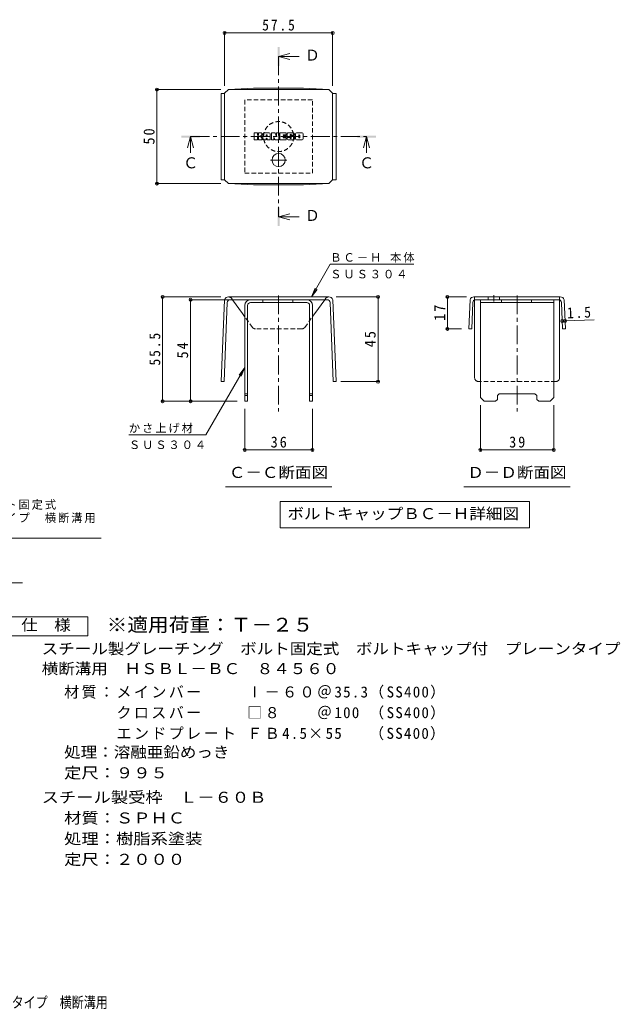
# Model space of a CAD drawing. Units: millimetres on the paper, enlarged 10 times, with parts at other scales. Extents: x -1644 to 1842, y -1350 to 1326.
# Drawn here: x 244 to 1842, y -1305 to 1326 of the extents above; entities that cross this region are included whole.
import ezdxf
from ezdxf.enums import TextEntityAlignment as Align

# ---------------------------------------------------------------- set-up
doc = ezdxf.new("R2010")
doc.units = ezdxf.units.MM
doc.header["$LTSCALE"] = 10
doc.header["$PDMODE"] = 32
doc.header["$PDSIZE"] = 8
doc.linetypes.add('CHAIN1', pattern=[8, 5, -1, 1, -1])
doc.linetypes.add('DASHED1', pattern=[1.8, 1.2, -0.6])
doc.layers.add('D-0', color=2, linetype='Continuous')
doc.layers.add('F-F_F-Fﾚｲﾔ', color=2, linetype='Continuous')
for name, color, linetype, lineweight in [('D-4', 7, 'Continuous', 9), ('D-5', 7, 'Continuous', 9), ('D-8', 4, 'Continuous', 9), ('D-9', 2, 'Continuous', 9), ('D-F', 7, 'Continuous', 9)]:
    doc.layers.add(name, color=color, linetype=linetype, lineweight=lineweight)
doc.styles.add('ＭＳ ゴシック', font='')
doc.styles.get('ＭＳ ゴシック').set_extended_font_data('MS Gothic')

msp = doc.modelspace()

# ---------------------------------------------------------------- linework, layer by layer
at = {"layer": 'D-4'}
for p, q in [((789.33, 1293.67), (789.33, 1149.97)), ((789.33, 1290.67), (1076.83, 1290.67)), ((1076.83, 1293.67), (1076.83, 1150.18)), ((606.27, 1140.18), (779.33, 1140.18)), ((609.27, 1140.18), (609.27, 890.18)), ((606.27, 890.18), (779.33, 890.18)), ((1020.38, 588.85), (1070.4, 675.49)), ((1292.9, 675.49), (1070.4, 675.49)), ((1020.38, 588.85), (1029.95, 611.95)), ((1020.38, 588.85), (1035.6, 608.69)), ((621.46, 588.85), (779.55, 588.85)), ((624.46, 588.85), (624.46, 311.35)), ((695.69, 581.35), (838.08, 581.35)), ((698.69, 311.35), (698.69, 581.35)), ((1200.56, 588.85), (1086.62, 588.85)), ((1197.56, 588.85), (1197.56, 363.55)), ((1379.28, 588.85), (1432.95, 588.85)), ((1382.28, 503.85), (1382.28, 588.85)), ((1695.3, 524.96), (1772.52, 528.05)), ((1379.28, 503.85), (1419.33, 503.85)), ((1687.8, 524.66), (1695.3, 524.96)), ((843.08, 400.75), (739.71, 221.7)), ((843.08, 400.75), (827.86, 380.91)), ((843.08, 400.75), (833.52, 377.65)), ((1200.56, 363.55), (1098.35, 363.55)), ((621.46, 311.35), (823.08, 311.35)), ((843.08, 178.88), (843.08, 291.35)), ((1023.08, 178.88), (1023.08, 291.35)), ((1470.24, 178.88), (1470.24, 301.35)), ((1665.24, 178.88), (1665.24, 301.35)), ((534.71, 221.7), (739.71, 221.7)), ((843.08, 181.88), (1023.08, 181.88)), ((1470.24, 181.88), (1665.24, 181.88))]:
    msp.add_line(p, q, dxfattribs=at)
at = {"layer": 'D-4', "color": 2}
msp.add_lwpolyline([(200.48, -312.13), (200.48, -262.13), (425.48, -262.13), (425.48, -312.13)], close=True, dxfattribs=at)
at = {"layer": 'D-4'}
for p in [(789.33, 1290.67), (1076.83, 1290.67), (609.27, 1140.18), (609.27, 890.18), (624.46, 588.85), (698.69, 581.35), (1197.56, 588.85), (1382.28, 588.85), (1687.8, 524.66), (1695.3, 524.96), (1382.28, 503.85), (1197.56, 363.55), (624.46, 311.35), (698.69, 311.35), (843.08, 181.88), (1023.08, 181.88), (1470.24, 181.88), (1665.24, 181.88)]:
    msp.add_point(p, dxfattribs=at)
at = {"layer": 'D-5', "color": 4}
for p, q in [((933.08, 1228.18), (963.08, 1236.18)), ((933.08, 1228.18), (963.08, 1220.18)), ((933.08, 1228.18), (987.78, 1228.18)), ((698.99, 1015.07), (690.99, 985.07)), ((698.99, 1015.07), (706.99, 985.07)), ((698.99, 1015.07), (698.99, 971.83)), ((1167.18, 1015.07), (1159.18, 985.07)), ((1167.18, 1015.07), (1175.18, 985.07)), ((1167.18, 1015.07), (1167.18, 971.83)), ((933.08, 801.97), (963.08, 809.97)), ((933.08, 801.97), (963.08, 793.97)), ((933.08, 801.97), (987.78, 801.97))]:
    msp.add_line(p, q, dxfattribs=at)
at = {"layer": 'D-5', "color": 4, "linetype": 'CHAIN1'}
for p, q in [((933.08, 1228.18), (933.08, 801.97)), ((698.99, 1015.07), (1167.18, 1015.07))]:
    msp.add_line(p, q, dxfattribs=at)
at = {"layer": 'D-5'}
for p, q in [((791.58, 83.68), (1074.58, 83.68)), ((1426.24, 83.68), (1709.24, 83.68)), ((937.29, 45.14), (937.29, -24.86)), ((937.29, 45.14), (1600.82, 45.14)), ((1600.82, 45.14), (1600.82, -24.86)), ((937.29, -24.86), (1600.82, -24.86)), ((-291.66, -52.79), (460.88, -52.79)), ((-148.16, -171.28), (251.36, -171.28))]:
    msp.add_line(p, q, dxfattribs=at)
at = {"layer": 'D-5', "color": 4}
for points in [[(930.58, 1203.18), (935.58, 1203.18), (930.58, 1253.18), (935.58, 1253.18)], [(673.99, 1012.57), (723.99, 1012.57), (673.99, 1017.57), (723.99, 1017.57)], [(1142.18, 1012.57), (1192.18, 1012.57), (1142.18, 1017.57), (1192.18, 1017.57)], [(930.58, 776.97), (935.58, 776.97), (930.58, 826.97), (935.58, 826.97)]]:
    msp.add_solid(points, dxfattribs=at)
at = {"layer": 'D-8', "linetype": 'DASHED1'}
for p, q in [((1023.08, 1112.57), (843.08, 1112.57)), ((843.08, 1112.57), (843.08, 917.57))]:
    msp.add_line(p, q, dxfattribs=at)
at = {"layer": 'D-8'}
for p, q in [((858.08, 581.35), (1008.08, 581.35)), ((891.15, 573.85), (891.15, 581.35)), ((971.15, 573.85), (971.15, 581.35)), ((1470.24, 581.35), (1665.24, 581.35)), ((1470.24, 321.35), (1470.24, 581.35)), ((1525.8, 573.85), (1525.8, 581.35)), ((1605.8, 573.85), (1605.8, 581.35)), ((1665.24, 321.35), (1665.24, 581.35)), ((850.58, 566.35), (850.58, 311.35)), ((1008.08, 573.85), (858.08, 573.85)), ((1015.58, 566.35), (1015.58, 311.35)), ((1023.08, 566.35), (1023.08, 311.35)), ((1470.24, 573.85), (1665.24, 573.85)), ((843.08, 331.35), (850.58, 331.35)), ((843.08, 326.35), (850.58, 326.35)), ((1015.58, 331.35), (1023.08, 331.35)), ((1015.58, 326.35), (1023.08, 326.35)), ((1470.24, 321.35), (1480.24, 311.35)), ((1520.24, 331.35), (1615.24, 331.35)), ((1620.24, 316.35), (1625.24, 311.35)), ((1665.24, 321.35), (1655.24, 311.35)), ((1023.08, 311.35), (1015.58, 311.35)), ((1655.24, 311.35), (1625.24, 311.35))]:
    msp.add_line(p, q, dxfattribs=at)
at = {"layer": 'D-8', "linetype": 'DASHED1'}
msp.add_lwpolyline([(843.08, 917.57), (1023.08, 917.57), (1023.08, 1112.57)], dxfattribs=at)
at = {"layer": 'D-8'}
for points in [[(843.08, 566.35), (843.08, 311.35), (850.58, 311.35)], [(1515.24, 316.35), (1510.24, 311.35), (1480.24, 311.35)], [(1515.24, 316.35), (1515.24, 326.35), (1520.24, 331.35)], [(1620.24, 316.35), (1620.24, 326.35), (1615.24, 331.35)]]:
    msp.add_lwpolyline(points, dxfattribs=at)
at = {"layer": 'D-8', "linetype": 'DASHED1'}
msp.add_circle((933.08, 1015.07), 40, dxfattribs=at)
at = {"layer": 'D-8'}
for centre, radius, start, end in [((858.08, 566.35), 15, 90, 180), ((1008.08, 566.35), 15, 0, 90), ((858.08, 566.35), 7.5, 90, 180), ((1008.08, 566.35), 7.5, 0, 90)]:
    msp.add_arc(centre, radius, start, end, dxfattribs=at)
at = {"layer": 'D-9'}
for p, q in [((789.33, 1130.18), (799.33, 1140.18)), ((799.33, 1140.18), (866.65, 1143.59)), ((799.33, 1140.18), (1066.83, 1140.18)), ((999.52, 1143.59), (866.65, 1143.59)), ((1066.83, 1140.18), (999.52, 1143.59)), ((1076.83, 1130.18), (1066.83, 1140.18)), ((789.33, 1129.97), (780.32, 1129.97)), ((780.32, 1129.97), (780.32, 900.39)), ((789.33, 900.18), (789.33, 1130.18)), ((1076.83, 900.18), (1076.83, 1130.18)), ((1076.83, 1129.97), (1085.84, 1129.97)), ((1085.84, 1129.97), (1085.84, 900.39)), ((789.33, 900.39), (780.32, 900.39)), ((789.33, 900.18), (799.33, 890.18)), ((1076.83, 900.18), (1066.83, 890.18)), ((1076.83, 900.39), (1085.84, 900.39)), ((799.33, 890.18), (866.65, 886.78)), ((799.33, 890.18), (1066.83, 890.18)), ((999.52, 886.78), (866.65, 886.78)), ((1066.83, 890.18), (999.52, 886.78)), ((789.03, 581.35), (780.32, 363.85)), ((1066.62, 588.85), (799.55, 588.85)), ((803.74, 581.35), (1062.42, 581.35)), ((836.94, 544.59), (810.41, 581.35)), ((1029.44, 544.89), (1055.76, 581.35)), ((1077.13, 581.35), (1085.84, 363.85)), ((1442.44, 581.35), (1439.33, 503.85)), ((1567.74, 588.85), (1452.95, 588.85)), ((1454.74, 373.85), (1454.74, 580.95)), ((1678.33, 581.35), (1457.15, 581.35)), ((1490.52, 588.85), (1490.52, 581.35)), ((1520.52, 588.85), (1520.52, 581.35)), ((1567.74, 588.85), (1682.53, 588.85)), ((1680.74, 373.85), (1680.74, 580.95)), ((1693.04, 581.35), (1696.14, 503.85)), ((796.25, 574.15), (787.82, 363.55)), ((1069.92, 574.15), (1078.35, 363.55)), ((1449.66, 574.15), (1446.83, 503.55)), ((1685.82, 574.15), (1688.65, 503.55)), ((1439.33, 503.85), (1446.83, 503.55)), ((1696.14, 503.85), (1688.65, 503.55)), ((780.32, 363.85), (787.82, 363.55)), ((1085.84, 363.85), (1078.35, 363.55))]:
    msp.add_line(p, q, dxfattribs=at)
at = {"layer": 'D-9', "linetype": 'CHAIN1'}
for p, q in [((954.86, 952.68), (911.3, 952.68)), ((933.08, 971.12), (933.08, 934.24)), ((933.08, 592.77), (933.08, 283.92)), ((1505.52, 593.8), (1505.52, 576.4)), ((1567.74, 592.77), (1567.74, 283.92))]:
    msp.add_line(p, q, dxfattribs=at)
at = {"layer": 'D-9', "linetype": 'DASHED1'}
for p, q in [((810.41, 581.35), (807.7, 585.1)), ((1055.76, 581.35), (1058.47, 585.1)), ((1454.74, 580.95), (1454.74, 588.85)), ((1680.74, 580.95), (1680.74, 588.85)), ((863.65, 507.59), (836.94, 544.59)), ((1002.52, 507.59), (1029.44, 544.89)), ((994.72, 503.85), (871.45, 503.85)), ((1670.74, 363.85), (1464.74, 363.85))]:
    msp.add_line(p, q, dxfattribs=at)
at = {"layer": 'D-9'}
msp.add_circle((933.08, 952.68), 17.5, dxfattribs=at)
for centre, radius, start, end in [((799.44, 577.88), 10.97, 89.44382, 161.56279), ((803.74, 573.85), 7.5, 90, 177.70665), ((1062.42, 573.85), 7.5, 2.29335, 90), ((1066.73, 577.88), 10.97, 18.43721, 90.55618), ((1452.85, 577.88), 10.97, 89.44382, 161.56279), ((1457.15, 573.85), 7.5, 90, 177.70665), ((1678.33, 573.85), 7.5, 2.29335, 90), ((1682.63, 577.88), 10.97, 18.43721, 90.55618), ((1464.74, 373.85), 10, 180, 198.1933), ((1670.74, 373.85), 10, 341.8067, 0)]:
    msp.add_arc(centre, radius, start, end, dxfattribs=at)
at = {"layer": 'D-9', "linetype": 'DASHED1'}
for centre, radius, start, end in [((799.44, 577.88), 10.97, 41.15582, 89.44382), ((1066.73, 577.88), 10.97, 90.55618, 138.84418), ((871.45, 513.85), 10, 218.74638, 270), ((994.72, 513.85), 10, 270, 321.25362), ((1464.74, 373.85), 10, 198.1933, 270), ((1670.74, 373.85), 10, 270, 341.8067)]:
    msp.add_arc(centre, radius, start, end, dxfattribs=at)
at = {"layer": 'D-F'}
for p, q in [((868.03, 1007.19), (868.03, 1023.96)), ((876.44, 1024.74), (868.81, 1024.74)), ((868.81, 1006.4), (876.44, 1006.4)), ((877.22, 1023.96), (877.22, 1019.34)), ((877.22, 1007.19), (877.22, 1012.61)), ((879.71, 1007.19), (879.71, 1012.61)), ((879.74, 1023.96), (879.74, 1019.34)), ((880.5, 1006.4), (887.27, 1006.4)), ((887.26, 1024.74), (880.52, 1024.74)), ((888.05, 1023.96), (888.05, 1020.05)), ((888.06, 1007.19), (888.06, 1011.84)), ((891.37, 1007.19), (891.37, 1022.12)), ((898.91, 1006.4), (892.16, 1006.4)), ((907.94, 1024.74), (893.99, 1024.74)), ((899.69, 1015.77), (899.69, 1018.48)), ((899.69, 1007.19), (899.69, 1009.28)), ((901.98, 1015.51), (899.95, 1015.51)), ((902.24, 1015.77), (902.24, 1018.48)), ((902.24, 1007.19), (902.24, 1009.28)), ((903.03, 1006.4), (909.78, 1006.4)), ((910.56, 1007.19), (910.56, 1022.12)), ((913.93, 1023.96), (913.93, 1007.19)), ((914.72, 1024.74), (923.24, 1024.74)), ((919.73, 1006.4), (914.72, 1006.4)), ((920.51, 1007.19), (920.51, 1011.74)), ((922.96, 1006.97), (921.5, 1011.88)), ((933.07, 1006.4), (923.71, 1006.4)), ((923.99, 1024.2), (926.38, 1016.73)), ((927.19, 1023.96), (927.19, 1016.85)), ((927.97, 1024.74), (933.07, 1024.74)), ((933.86, 1023.96), (933.86, 1007.19)), ((936.4, 1007.19), (936.4, 1023.96)), ((937.19, 1024.74), (952.29, 1024.74)), ((937.19, 1006.4), (952.23, 1006.4)), ((952.29, 1013.56), (946.68, 1013.56)), ((952.23, 1011.42), (946.68, 1011.42)), ((952.29, 1019.78), (946.71, 1019.78)), ((952.29, 1017.59), (946.71, 1017.59)), ((953.01, 1007.19), (953.01, 1010.63)), ((953.08, 1020.57), (953.08, 1023.96)), ((953.08, 1014.35), (953.08, 1016.8)), ((955.6, 1011.46), (955.6, 1009.02)), ((956.38, 1012.25), (963.15, 1012.25)), ((973, 1024.74), (957.74, 1024.74)), ((965.65, 1013.9), (957.74, 1013.9)), ((973.48, 1006.4), (958.22, 1006.4)), ((963.89, 1018.03), (963.89, 1020.1)), ((963.94, 1011.46), (963.94, 1010.91)), ((964.68, 1017.24), (973.48, 1017.24)), ((966.43, 1013.11), (966.43, 1010.91)), ((966.48, 1019.63), (966.48, 1020.1)), ((967.26, 1018.85), (975.62, 1018.85)), ((975.62, 1022.12), (975.62, 1018.85)), ((978.16, 1009.02), (978.16, 1022.12)), ((995.52, 1024.74), (980.78, 1024.74)), ((995.52, 1006.4), (980.78, 1006.4)), ((986.55, 1013.01), (986.55, 1018.13)), ((989.76, 1013.01), (989.76, 1018.13)), ((998.14, 1022.12), (998.14, 1009.02))]:
    msp.add_line(p, q, dxfattribs=at)
for centre, radius, start, end in [((868.81, 1023.96), 0.786, 90, 180), ((868.81, 1007.19), 0.786, 180, 270), ((876.44, 1023.96), 0.786, 0, 90), ((876.44, 1007.19), 0.786, 270, 0), ((878.48, 1019.34), 1.26, 180, 0), ((878.47, 1012.61), 1.24, 0, 180), ((880.5, 1007.19), 0.786, 180, 270), ((880.52, 1023.96), 0.786, 90, 180), ((882.65, 1015.97), 0.439, 97.33171, 266.57183), ((881.15, 1027.63), 11.32, 277.33171, 299.42073), ((882.13, 1007.34), 8.21, 53.71985, 86.57183), ((885.43, 1020.05), 2.62, 299.42073, 0), ((885.44, 1011.84), 2.62, 0, 53.71985), ((887.26, 1023.96), 0.786, 0, 90), ((887.27, 1007.19), 0.786, 270, 0), ((893.99, 1022.12), 2.62, 90, 180), ((892.16, 1007.19), 0.786, 180, 270), ((898.91, 1007.19), 0.786, 270, 0), ((900.97, 1018.48), 1.28, 0, 180), ((899.95, 1015.77), 0.262, 180, 270), ((900.97, 1009.28), 1.28, 0, 180), ((901.98, 1015.77), 0.262, 270, 0), ((903.03, 1007.19), 0.786, 180, 270), ((907.94, 1022.12), 2.62, 0, 90), ((909.78, 1007.19), 0.786, 270, 0), ((914.72, 1023.96), 0.786, 90, 180), ((914.72, 1007.19), 0.786, 180, 270), ((919.73, 1007.19), 0.786, 270, 0), ((921.02, 1011.74), 0.505, 16.48875, 180), ((923.71, 1007.19), 0.786, 196.48875, 270), ((923.24, 1023.96), 0.786, 17.75635, 90), ((926.77, 1016.85), 0.413, 197.75635, 0), ((927.97, 1023.96), 0.786, 90, 180), ((933.07, 1023.96), 0.786, 0, 90), ((933.07, 1007.19), 0.786, 270, 0), ((937.19, 1023.96), 0.786, 90, 180), ((937.19, 1007.19), 0.786, 180, 270), ((946.71, 1018.69), 1.1, 90, 270), ((946.68, 1012.49), 1.07, 90, 270), ((952.23, 1010.63), 0.786, 0, 90), ((952.23, 1007.19), 0.786, 270, 0), ((952.29, 1023.96), 0.786, 0, 90), ((952.29, 1020.57), 0.786, 270, 0), ((952.29, 1016.8), 0.786, 0, 90), ((952.29, 1014.35), 0.786, 270, 0), ((956.38, 1011.46), 0.786, 90, 180), ((967.48, 1019.32), 11.88, 157.10112, 202.89888), ((958.22, 1009.02), 2.62, 180, 270), ((957.74, 1023.43), 1.31, 90, 157.10112), ((957.74, 1015.21), 1.31, 202.89888, 270), ((963.15, 1011.46), 0.786, 0, 90), ((964.68, 1018.03), 0.786, 180, 270), ((965.19, 1020.1), 1.29, 0, 180), ((965.19, 1010.91), 1.25, 180, 0), ((965.65, 1013.11), 0.786, 0, 90), ((967.26, 1019.63), 0.786, 180, 270), ((973, 1022.12), 2.62, 0, 90), ((973.48, 1015.93), 1.31, 22.90802, 90), ((973.48, 1007.71), 1.31, 270, 337.09198), ((963.75, 1011.82), 11.87, 337.09198, 22.90802), ((980.78, 1022.12), 2.62, 90, 180), ((980.78, 1009.02), 2.62, 180, 270), ((988.15, 1018.13), 1.6, 0, 180), ((988.15, 1013.01), 1.6, 180, 0), ((995.52, 1022.12), 2.62, 0, 90), ((995.52, 1009.02), 2.62, 270, 0)]:
    msp.add_arc(centre, radius, start, end, dxfattribs=at)

# ---------------------------------------------------------------- texts
at = {"layer": 'D-0', "style": 'ＭＳ ゴシック'}
for s, width, p in [('処理：溶融亜鉛めっき', 1.1, (362.28, -645.05)), ('定尺：９９５', 1.15, (362.28, -700.05))]:
    msp.add_text(s, height=29.33, dxfattribs=dict(at, width=width)).set_placement(p, align=Align.BOTTOM_LEFT)
at = {"layer": 'D-0', "char_height": 29.33, "attachment_point": 7, "style": 'ＭＳ ゴシック'}
for s, insert in [('\\T1.16;材質：メインバー\u3000\u3000\\~Ⅰ－６０＠35.3（SS400）', (362.28, -480.05)), ('\\T1.16;\u3000\u3000\u3000クロスバー\u3000\u3000\\~□８\u3000\u3000＠100\\~（SS400）', (362.28, -535.05)), ('\\T1.16;\u3000\u3000\u3000エンドプレート\\~ＦＢ4.5×55\u3000\\~（SS400）', (362.28, -590.05))]:
    msp.add_mtext(s, dxfattribs=dict(at, insert=insert))
at = {"layer": 'D-4', "color": 2, "style": 'ＭＳ ゴシック'}
for s, width, p in [('仕\u3000様', 1.1, (247.98, -307.13)), ('スチール製グレーチング\u3000ボルト固定式\u3000ボルトキャップ付\u3000プレーンタイプ', 1.1, (302.57, -370.05)), ('横断溝用\u3000ＨＳＢＬ－ＢＣ\u3000８４５６０', 1.1, (302.57, -422.99)), ('スチール製受枠\u3000Ｌ－６０Ｂ', 1.15, (302.57, -765.05)), ('材質：ＳＰＨＣ', 1.15, (362.28, -820.05)), ('処理：樹脂系塗装', 1.15, (362.28, -875.05)), ('定尺：２０００', 1.15, (362.28, -930.05))]:
    msp.add_text(s, height=29.33, dxfattribs=dict(at, width=width)).set_placement(p, align=Align.BOTTOM_LEFT)
at = {"layer": 'D-4', "color": 2, "char_height": 29.33, "attachment_point": 7, "style": 'ＭＳ ゴシック'}
for s, insert in [('\\T1.28;\\W0.9;57.5', (889.33, 1296.67)), ('\\T1.27;\\W0.95;36', (911.83, 187.88)), ('\\T1.27;\\W0.95;39', (1546.49, 187.88))]:
    msp.add_mtext(s, dxfattribs=dict(at, insert=insert))
for s, insert, rotation in [('\\T1.27;\\W0.95;50', (603.27, 993.93), 90), ('\\T1.27;\\W0.95;17', (1376.28, 525.1), 90), ('\\T1.27;\\W0.9;1.5', (1701.18, 531.2), 2.293), ('\\T1.28;\\W0.9;55.5', (618.46, 406.35), 90), ('\\T1.27;\\W0.95;45', (1191.56, 454.95), 90), ('\\T1.27;\\W0.95;54', (692.69, 425.1), 90)]:
    msp.add_mtext(s, dxfattribs=dict(at, insert=insert, rotation=rotation))
at = {"layer": 'D-4', "char_height": 21.99, "attachment_point": 7, "style": 'ＭＳ ゴシック'}
for s, insert in [('\\T1.18;ＢＣ－Ｈ\\~本体', (1070.4, 680.15)), ('\\T1.17;ＳＵＳ３０４', (1070.4, 637.78)), ('\\T1.17;かさ上げ材', (534.71, 226.36)), ('\\T1.17;ＳＵＳ３０４', (534.71, 183.99))]:
    msp.add_mtext(s, dxfattribs=dict(at, insert=insert))
at = {"layer": 'D-5', "color": 2, "style": 'ＭＳ ゴシック'}
for s, p in [('Ｄ', (1002.78, 1208.18)), ('Ｃ', (678.99, 921.83)), ('Ｃ', (1147.18, 921.83)), ('Ｄ', (1002.78, 781.97))]:
    msp.add_text(s, height=29.33, dxfattribs=at).set_placement(p, align=Align.BOTTOM_LEFT)
at = {"layer": 'D-5', "color": 2, "style": 'ＭＳ ゴシック', "width": 1.1}
for s, p in [('Ｃ－Ｃ断面図', (800.58, 98.68)), ('Ｄ－Ｄ断面図', (1435.24, 98.68)), ('ボルトキャップＢＣ－Ｈ詳細図', (956.55, -10.86))]:
    msp.add_text(s, height=29.33, dxfattribs=at).set_placement(p, align=Align.BOTTOM_LEFT)
at = {"layer": 'D-5', "color": 3, "style": 'ＭＳ ゴシック', "width": 1.1}
msp.add_text('※適用荷重：Ｔ－２５', height=36.66, dxfattribs=at).set_placement((475.48, -312.13), align=Align.BOTTOM_LEFT)
at = {"layer": 'D-5', "char_height": 21.99, "attachment_point": 7, "style": 'ＭＳ ゴシック'}
for s, insert in [('\\T1.17;スチール製グレーチング\u3000ボルト固定式', (-285.64, 22.94)), ('\\T1.17;ボルトキャップ付\u3000プレーンタイプ\u3000横断溝用', (-285.64, -12.63))]:
    msp.add_mtext(s, dxfattribs=dict(at, insert=insert))
at = {"layer": 'F-F_F-Fﾚｲﾔ', "style": 'ＭＳ ゴシック', "width": 0.8}
msp.add_text('スチール製グレーチング\u3000ボルト固定式\u3000ボルトキャップ付\u3000プレーンタイプ\u3000横断溝用', height=29.33, dxfattribs=at).set_placement((-801.65, -1310.3), align=Align.BOTTOM_LEFT)

doc.saveas('drawing.dxf')
